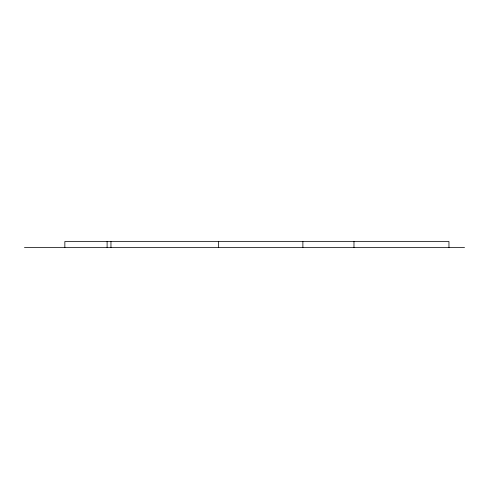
<?xml version="1.0" encoding="UTF-8"?>
<svg xmlns="http://www.w3.org/2000/svg" width="489" height="489" viewBox="0 0 489 489"><rect width="100%" height="100%" fill="white"/><g stroke="black" fill="none" stroke-linecap="round" stroke-linejoin="round"><path stroke-width="0.73" d="M24.45 247.513L464.55 247.513M448.957 247.513L448.957 241.487L64.848 241.487L64.848 247.513M353.975 241.487L353.975 247.513M302.88 241.487L302.88 247.513M218.644 241.487L218.644 247.513M110.96 241.487L110.96 247.513M107.109 241.487L107.109 247.513"/></g></svg>
